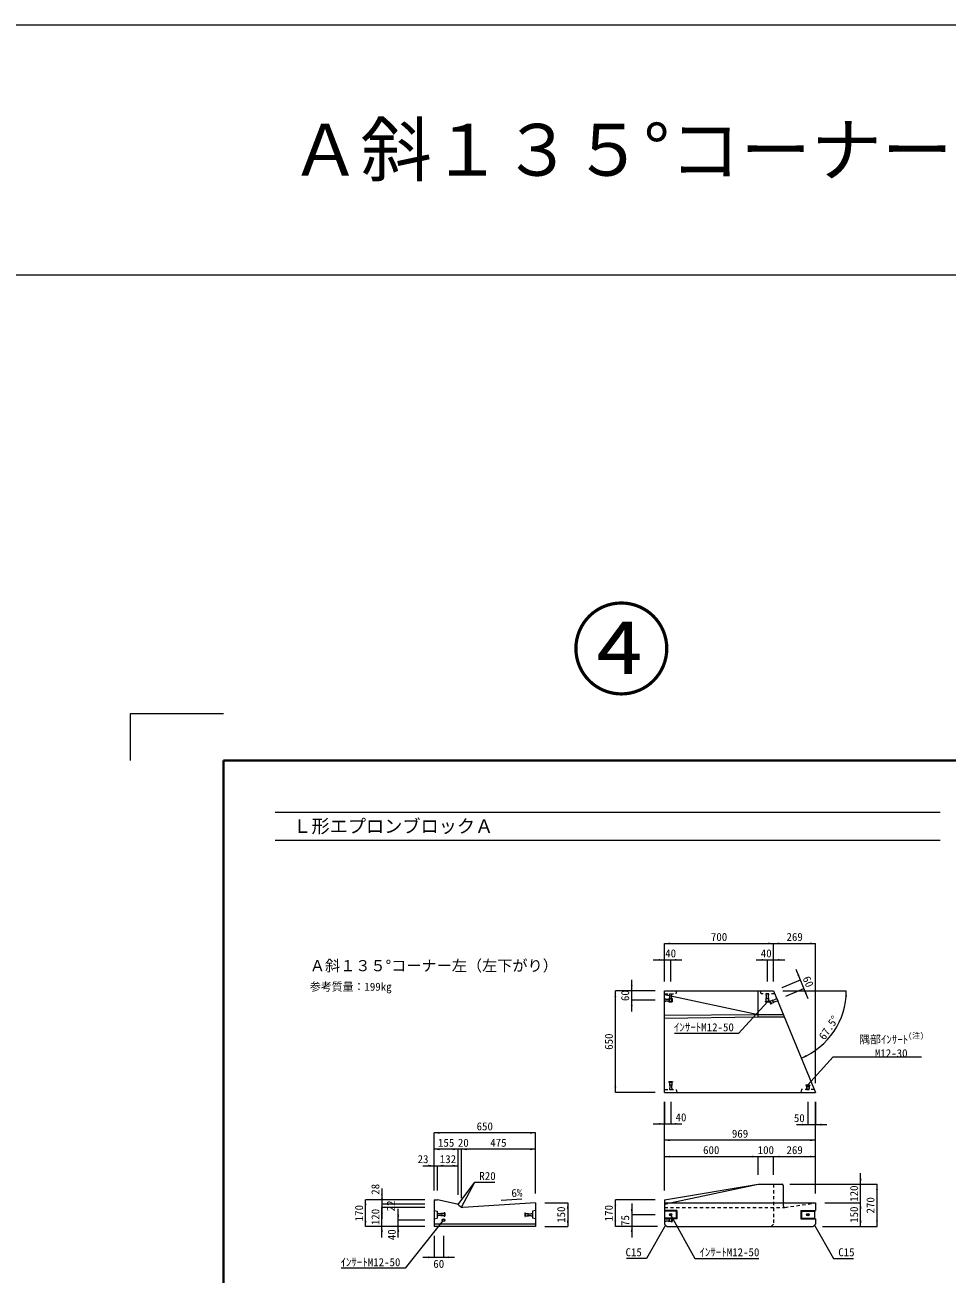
# Model space of a CAD drawing. Units: millimetres at full size. Extents: x 15766 to 83153, y 33859 to 66135.
# Drawn here: x 48801 to 54714, y 58131 to 66135 of the extents above; entities that cross this region are included whole.
import ezdxf
from ezdxf.enums import TextEntityAlignment as Align

# ---------------------------------------------------------------- set-up
doc = ezdxf.new("R2010")
doc.units = ezdxf.units.MM
doc.header["$LTSCALE"] = 28
doc.linetypes.add('USER2', pattern=[1.35, 0.75, -0.6])
for name, color, linetype, lineweight in [('0_2', 1, 'Continuous', 13), ('Defpoints_3', 7, 'Continuous', 13), ('インサート', 3, 'USER2', 5), ('図枠', 7, 'Continuous', 5), ('寸法線', 7, 'Continuous', 13), ('引出線', 4, 'Continuous', 13), ('文字', 7, 'Continuous', 13), ('本体', 2, 'Continuous', 13), ('補助線', 8, 'Continuous', 13)]:
    doc.layers.add(name, color=color, linetype=linetype, lineweight=lineweight)
doc.styles.add('ＭＳ ゴシック', font='')
doc.styles.get('ＭＳ ゴシック').set_extended_font_data('MS Gothic')

# ---------------------------------------------------------------- blocks, each defined once
blk = doc.blocks.new('filled_arrow')
at = {"color": 0, "linetype": 'Continuous', "lineweight": -2}
blk.add_solid([(7.5, 1.25), (0, 0), (7.5, -1.25)], dxfattribs=at)

msp = doc.modelspace()

# ---------------------------------------------------------------- hatches: boundary and pattern name
at = {"layer": '引出線'}
msp.add_hatch(color=256, dxfattribs=at).paths.add_polyline_path([(51579.04, 58577.17), (51579.92, 58578.02), (51579.59, 58578.26)])

# ---------------------------------------------------------------- linework, layer by layer
at = {"layer": '0_2'}
for p, q in [((15766.3, 66135.04), (83153.02, 66135.04)), ((15766.3, 64534.68), (83153.02, 64534.68))]:
    msp.add_line(p, q, dxfattribs=at)
at = {"layer": 'Defpoints_3'}
for p, q in [((49475.22, 61720.73), (49475.22, 61420.73)), ((50075.22, 61720.73), (49475.22, 61720.73))]:
    msp.add_line(p, q, dxfattribs=at)
at = {"layer": 'インサート'}
for p, q in [((52947.74, 59893.06), (52901.74, 59893.06)), ((52901.74, 59893.06), (52901.74, 59876.56)), ((52931.74, 59890.81), (52901.74, 59890.81)), ((52931.74, 59878.81), (52901.74, 59878.81)), ((52947.74, 59876.56), (52901.74, 59876.56)), ((52929.74, 59875.81), (52929.74, 59879.81)), ((52929.74, 59879.81), (52953.74, 59879.81)), ((52929.74, 59875.81), (52953.74, 59875.81)), ((52931.74, 59890.81), (52931.74, 59878.81)), ((52933.49, 59879.81), (52933.49, 59925.81)), ((52933.49, 59925.81), (52949.99, 59925.81)), ((52935.74, 59895.81), (52935.74, 59925.81)), ((52935.74, 59895.81), (52947.74, 59895.81)), ((52947.74, 59895.81), (52947.74, 59925.81)), ((52951.74, 59896.81), (52947.74, 59896.81)), ((52947.74, 59896.81), (52947.74, 59872.81)), ((52951.74, 59872.81), (52947.74, 59872.81)), ((52949.99, 59879.81), (52949.99, 59925.81)), ((52951.74, 59896.81), (52951.74, 59872.81)), ((52953.74, 59875.81), (52953.74, 59879.81)), ((53549.74, 59875.81), (53549.74, 59879.81)), ((53549.74, 59879.81), (53573.74, 59879.81)), ((53549.74, 59875.81), (53573.74, 59875.81)), ((53553.49, 59879.81), (53553.49, 59925.81)), ((53553.49, 59925.81), (53569.99, 59925.81)), ((53555.74, 59895.81), (53555.74, 59925.81)), ((53555.74, 59895.81), (53567.74, 59895.81)), ((53567.74, 59895.81), (53567.74, 59925.81)), ((53569.99, 59879.81), (53569.99, 59925.81)), ((53573.74, 59875.81), (53573.74, 59879.81)), ((53573.91, 59881.33), (53577.61, 59882.86)), ((53573.91, 59881.33), (53583.09, 59859.16)), ((53577.61, 59882.86), (53586.79, 59860.69)), ((53579.04, 59879.39), (53621.54, 59897)), ((53585.36, 59864.15), (53627.85, 59881.75)), ((53594.68, 59883.44), (53622.4, 59894.92)), ((53594.68, 59883.44), (53599.28, 59872.35)), ((53599.28, 59872.35), (53626.99, 59883.83)), ((53621.54, 59897), (53627.85, 59881.75)), ((53583.09, 59859.16), (53586.79, 59860.69)), ((52929.74, 59363.81), (52929.74, 59359.81)), ((52929.74, 59363.81), (52953.74, 59363.81)), ((52929.74, 59359.81), (52953.74, 59359.81)), ((52933.49, 59359.81), (52933.49, 59313.81)), ((52933.49, 59313.81), (52949.99, 59313.81)), ((52935.74, 59343.81), (52935.74, 59313.81)), ((52935.74, 59343.81), (52947.74, 59343.81)), ((52947.74, 59343.81), (52947.74, 59313.81)), ((52949.99, 59359.81), (52949.99, 59313.81)), ((52953.74, 59363.81), (52953.74, 59359.81)), ((53808.97, 59343.81), (53808.97, 59339.81)), ((53808.97, 59343.81), (53832.97, 59343.81)), ((53808.97, 59339.81), (53832.97, 59339.81)), ((53812.72, 59339.81), (53812.72, 59313.81)), ((53812.72, 59313.81), (53829.22, 59313.81)), ((53814.97, 59333.81), (53814.97, 59313.81)), ((53814.97, 59333.81), (53826.97, 59333.81)), ((53826.97, 59333.81), (53826.97, 59313.81)), ((53829.22, 59339.81), (53829.22, 59313.81)), ((53832.97, 59343.81), (53832.97, 59339.81)), ((51489.52, 58519.27), (51443.52, 58519.27)), ((51443.52, 58519.27), (51443.52, 58502.77)), ((51473.52, 58517.02), (51443.52, 58517.02)), ((51473.52, 58517.02), (51473.52, 58505.02)), ((51493.52, 58523.02), (51489.52, 58523.02)), ((51489.52, 58523.02), (51489.52, 58499.02)), ((51493.52, 58523.02), (51493.52, 58499.02)), ((52005.52, 58523.02), (52009.52, 58523.02)), ((52005.52, 58523.02), (52005.52, 58499.02)), ((52009.52, 58523.02), (52009.52, 58499.02)), ((52009.52, 58519.27), (52055.52, 58519.27)), ((52025.52, 58517.02), (52055.52, 58517.02)), ((52025.52, 58517.02), (52025.52, 58505.02)), ((52055.52, 58519.27), (52055.52, 58502.77)), ((51473.52, 58505.02), (51443.52, 58505.02)), ((51489.52, 58502.77), (51443.52, 58502.77)), ((51493.52, 58499.02), (51489.52, 58499.02)), ((52005.52, 58499.02), (52009.52, 58499.02)), ((52009.52, 58502.77), (52055.52, 58502.77)), ((52025.52, 58505.02), (52055.52, 58505.02)), ((52947.74, 58484.27), (52901.74, 58484.27)), ((52901.74, 58484.27), (52901.74, 58467.77)), ((52931.74, 58482.02), (52901.74, 58482.02)), ((52931.74, 58470.02), (52901.74, 58470.02)), ((52947.74, 58467.77), (52901.74, 58467.77)), ((52931.74, 58482.02), (52931.74, 58470.02)), ((52951.74, 58488.02), (52947.74, 58488.02)), ((52947.74, 58488.02), (52947.74, 58464.02)), ((52951.74, 58464.02), (52947.74, 58464.02)), ((52951.74, 58488.02), (52951.74, 58464.02))]:
    msp.add_line(p, q, dxfattribs=at)
at = {"layer": 'インサート', "linetype": 'Continuous'}
for centre, radius in [((52941.74, 58511.02), 8.25), ((52941.74, 58511.02), 6), ((53820.97, 58511.02), 8.25), ((53820.97, 58511.02), 6), ((51484.52, 58476.02), 8.25), ((51484.52, 58476.02), 6)]:
    msp.add_circle(centre, radius, dxfattribs=at)
at = {"layer": '図枠', "lineweight": 40}
for q in [(55475.22, 61420.73), (50075.22, 53110.73)]:
    msp.add_line((50075.22, 61420.73), q, dxfattribs=at)
at = {"layer": '図枠', "lineweight": 13}
for p, q in [((50405.22, 61090.73), (54669.75, 61090.73)), ((50405.22, 60910.73), (54669.75, 60910.73))]:
    msp.add_line(p, q, dxfattribs=at)
at = {"layer": '寸法線'}
for p, q in [((52901.74, 60248.75), (53601.74, 60248.75)), ((52901.74, 60004.81), (52901.74, 60248.75)), ((53601.74, 60004.81), (53601.74, 60248.75)), ((53601.74, 60248.75), (53870.97, 60248.75)), ((53601.74, 60004.81), (53601.74, 60248.75)), ((53870.97, 59354.81), (53870.97, 60248.75)), ((52829.74, 60143.75), (53013.74, 60143.75)), ((52901.74, 60004.81), (52901.74, 60143.75)), ((52941.74, 60004.81), (52941.74, 60143.75)), ((53489.74, 60143.75), (53673.74, 60143.75)), ((53561.74, 60004.81), (53561.74, 60143.75)), ((53601.74, 60004.81), (53601.74, 60143.75)), ((53823.48, 59893.78), (53745.41, 60082.25)), ((52691.78, 59812.81), (52691.78, 60016.81)), ((53657.17, 59967.77), (53772.96, 60015.73)), ((53680.13, 59912.34), (53795.93, 59960.3)), ((52586.78, 59294.81), (52586.78, 59944.81)), ((52841.74, 59944.81), (52586.78, 59944.81)), ((52841.74, 59944.81), (52691.78, 59944.81)), ((52841.74, 59884.81), (52691.78, 59884.81)), ((53661.74, 59944.81), (54067.55, 59944.81)), ((52841.74, 59294.81), (52586.78, 59294.81)), ((52901.74, 59234.81), (52901.74, 59093.09)), ((52901.74, 58666.02), (52901.74, 59234.09)), ((52941.74, 59234.81), (52941.74, 59093.09)), ((53820.97, 59234.81), (53820.97, 59088.09)), ((53870.97, 59234.81), (53870.97, 59088.09)), ((53870.97, 58646.02), (53870.97, 59234.09)), ((52829.74, 59093.09), (53013.74, 59093.09)), ((53748.97, 59088.09), (53942.97, 59088.09)), ((52074.52, 59035.01), (51424.52, 59035.01)), ((51424.52, 58666.02), (51424.52, 59035.01)), ((52074.52, 58646.02), (52074.52, 59035.01)), ((51579.26, 58930.01), (51424.52, 58930.01)), ((51424.52, 58666.02), (51424.52, 58930.01)), ((51671.45, 58930.01), (51507.26, 58930.01)), ((51579.26, 58637.79), (51579.26, 58930.01)), ((51579.26, 58637.79), (51579.26, 58930.01)), ((52074.52, 58930.01), (51599.45, 58930.01)), ((51599.45, 58616.63), (51599.45, 58930.01)), ((51599.45, 58616.63), (51599.45, 58930.01)), ((52074.52, 58646.02), (52074.52, 58930.01)), ((53870.97, 58988.09), (52901.74, 58988.09)), ((52901.74, 58883.09), (53501.74, 58883.09)), ((52901.74, 58666.02), (52901.74, 58883.09)), ((53429.74, 58883.09), (53673.74, 58883.09)), ((53501.74, 58766.02), (53501.74, 58883.09)), ((53501.74, 58766.02), (53501.74, 58883.09)), ((53601.74, 58766.02), (53601.74, 58883.09)), ((53601.74, 58883.09), (53870.97, 58883.09)), ((53601.74, 58766.02), (53601.74, 58883.09)), ((53870.97, 58646.02), (53870.97, 58883.09)), ((51352.52, 58825.01), (51519.52, 58825.01)), ((51424.52, 58666.02), (51424.52, 58825.01)), ((51447.52, 58666.02), (51447.52, 58825.01)), ((51447.52, 58825.01), (51579.26, 58825.01)), ((51447.52, 58666.02), (51447.52, 58825.01)), ((51579.26, 58637.79), (51579.26, 58825.01)), ((54159.49, 58514.02), (54159.49, 58778.02)), ((51090.15, 58678.02), (51090.15, 58505.79)), ((53704.68, 58706.02), (54159.49, 58706.02)), ((53704.68, 58706.02), (54264.49, 58706.02)), ((54264.49, 58436.02), (54264.49, 58706.02)), ((50985.15, 58436.02), (50985.15, 58606.02)), ((51364.52, 58606.02), (50985.15, 58606.02)), ((51090.15, 58649.79), (51090.15, 58484.02)), ((51364.52, 58606.02), (51090.15, 58606.02)), ((52586.78, 58436.02), (52586.78, 58606.02)), ((52841.74, 58606.02), (52586.78, 58606.02)), ((51364.52, 58577.79), (51090.15, 58577.79)), ((51364.52, 58577.79), (51090.15, 58577.79)), ((51090.15, 58364.02), (51090.15, 58556.02)), ((51364.52, 58556.02), (51090.15, 58556.02)), ((51364.52, 58556.02), (51090.15, 58556.02)), ((51195.15, 58364.02), (51195.15, 58548.02)), ((52134.52, 58586.02), (52281.48, 58586.02)), ((52281.48, 58586.02), (52281.48, 58436.02)), ((52691.78, 58583.02), (52691.78, 58364.02)), ((52841.74, 58511.02), (52691.78, 58511.02)), ((53930.97, 58586.02), (54159.49, 58586.02)), ((53930.97, 58586.02), (54159.49, 58586.02)), ((54159.49, 58436.02), (54159.49, 58586.02)), ((51364.52, 58436.02), (50985.15, 58436.02)), ((51364.52, 58436.02), (51090.15, 58436.02)), ((51364.52, 58476.02), (51195.15, 58476.02)), ((51364.52, 58436.02), (51195.15, 58436.02)), ((52134.52, 58436.02), (52281.48, 58436.02)), ((52856.74, 58436.02), (52586.78, 58436.02)), ((52856.74, 58436.02), (52691.78, 58436.02)), ((53915.97, 58436.02), (54159.49, 58436.02)), ((53915.97, 58436.02), (54264.49, 58436.02)), ((51424.52, 58376.02), (51424.52, 58237.82)), ((51484.52, 58376.02), (51484.52, 58237.82)), ((51352.52, 58237.82), (51556.52, 58237.82))]:
    msp.add_line(p, q, dxfattribs=at)
msp.add_arc((53601.74, 59944.81), 465.81, 292.5, 0, dxfattribs=at)
at = {"layer": '引出線'}
msp.add_line((51579.04, 58577.17), (51684.84, 58719.7), dxfattribs=at)
for points in [[(53561.74, 59875.81), (53376.59, 59672.82), (52966.94, 59672.82)], [(53820.97, 59343.81), (53983.24, 59521.68), (54133.24, 59521.68), (54548.94, 59521.68)], [(51600.29, 58558.59), (51684.84, 58719.7), (51814.07, 58719.7)], [(51855.52, 58604.38), (51922.97, 58608.56), (51986.99, 58612.52)], [(51479.37, 58469.56), (51238.63, 58167.42), (50828.99, 58167.42)], [(52909.24, 58443.52), (52786.69, 58231.26), (52658.28, 58231.26)], [(52945.72, 58503.8), (53096.23, 58231.26), (53505.87, 58231.26)], [(53863.47, 58443.52), (53986.02, 58231.26), (54114.43, 58231.26)]]:
    msp.add_lwpolyline(points, dxfattribs=at)
msp.add_lwpolyline([(51579.04, 58577.17), (51579.92, 58578.02), (51579.59, 58578.26)], close=True, dxfattribs=at)
at = {"layer": '本体'}
for p, q in [((52901.74, 59294.81), (52901.74, 59944.81)), ((52901.74, 59944.81), (53601.74, 59944.81)), ((53601.74, 59944.81), (53870.97, 59294.81)), ((52901.74, 59294.81), (53870.97, 59294.81)), ((52901.74, 58606.02), (53501.74, 58706.02)), ((53501.74, 58706.02), (53655.58, 58706.02)), ((53663.87, 58697.73), (53663.87, 58586.02)), ((51424.52, 58606.02), (51424.52, 58436.02)), ((51424.52, 58606.02), (51447.52, 58606.02)), ((51573.26, 58579.07), (51447.52, 58606.02)), ((52901.74, 58606.02), (52901.74, 58451.02)), ((51583.97, 58572.85), (51593.03, 58563.36)), ((52074.52, 58586.02), (51608.73, 58557.21)), ((52074.52, 58586.02), (52074.52, 58436.02)), ((52901.74, 58586.02), (53870.97, 58586.02)), ((53863.1, 58533.52), (53870.97, 58538.52)), ((53863.1, 58533.52), (53863.1, 58488.52)), ((53870.97, 58586.02), (53870.97, 58538.52)), ((52074.52, 58436.02), (51424.52, 58436.02)), ((52901.74, 58451.02), (52916.74, 58436.02)), ((52916.74, 58436.02), (53855.97, 58436.02)), ((53870.97, 58451.02), (53855.97, 58436.02)), ((53863.1, 58488.52), (53870.97, 58483.52)), ((53870.97, 58483.52), (53870.97, 58451.02))]:
    msp.add_line(p, q, dxfattribs=at)
at = {"layer": '本体', "linetype": 'USER2', "lineweight": 9}
for p, q in [((52901.74, 59925.81), (52976.74, 59925.81)), ((52976.74, 59925.81), (52981.74, 59944.81)), ((53521.74, 59925.81), (53516.74, 59944.81)), ((53609.61, 59925.81), (53521.74, 59925.81)), ((52901.74, 59313.81), (52976.74, 59313.81)), ((52976.74, 59313.81), (52981.74, 59294.81)), ((53780.97, 59313.81), (53775.97, 59294.81)), ((53863.1, 59313.81), (53780.97, 59313.81)), ((53601.74, 58706.02), (53601.74, 58451.02)), ((52901.74, 58578.02), (52939.24, 58586.02)), ((52901.74, 58557.89), (53672.15, 58557.89)), ((53663.87, 58586.02), (53663.87, 58566.17)), ((53673.32, 58557.97), (53870.97, 58586.02)), ((53601.74, 58451.02), (53586.74, 58436.02))]:
    msp.add_line(p, q, dxfattribs=at)
at = {"layer": '本体', "lineweight": 9}
for p, q in [((52901.74, 59921.81), (53501.74, 59794.81)), ((53501.74, 59779.81), (53501.74, 59944.81)), ((52901.74, 59789.81), (53501.74, 59794.81)), ((53501.74, 59794.81), (53663.87, 59794.81)), ((52901.74, 59769.81), (53501.74, 59779.81)), ((53501.74, 59779.81), (53670.08, 59779.81)), ((52939.24, 58586.02), (53501.74, 58706.02)), ((51424.52, 58538.52), (51443.52, 58533.52)), ((51443.52, 58533.52), (51443.52, 58488.52)), ((52074.52, 58538.52), (52055.52, 58533.52)), ((52055.52, 58533.52), (52055.52, 58488.52)), ((51424.52, 58483.52), (51443.52, 58488.52)), ((52074.52, 58483.52), (52055.52, 58488.52))]:
    msp.add_line(p, q, dxfattribs=at)
at = {"layer": '本体', "lineweight": 5}
for p, q in [((52981.74, 58538.52), (52901.74, 58538.52)), ((52976.74, 58533.52), (52901.74, 58533.52)), ((52981.74, 58538.52), (52976.74, 58533.52)), ((52976.74, 58533.52), (52976.74, 58488.52)), ((52981.74, 58538.52), (52981.74, 58483.52)), ((53775.97, 58538.52), (53870.97, 58538.52)), ((53775.97, 58538.52), (53775.97, 58483.52)), ((53775.97, 58538.52), (53780.97, 58533.52)), ((53780.97, 58533.52), (53863.1, 58533.52)), ((53780.97, 58533.52), (53780.97, 58488.52)), ((52074.52, 58451.02), (51424.52, 58451.02)), ((52976.74, 58488.52), (52901.74, 58488.52)), ((52981.74, 58483.52), (52901.74, 58483.52)), ((52976.74, 58488.52), (52981.74, 58483.52)), ((53780.97, 58488.52), (53775.97, 58483.52)), ((53775.97, 58483.52), (53870.97, 58483.52)), ((53780.97, 58488.52), (53863.1, 58488.52))]:
    msp.add_line(p, q, dxfattribs=at)
at = {"layer": '本体'}
for centre, radius, start, end in [((53655.58, 58697.73), 8.28, 0, 90), ((51569.07, 58559.52), 20, 41.80792, 77.90524), ((51607.5, 58577.17), 20, 223.66772, 273.53956)]:
    msp.add_arc(centre, radius, start, end, dxfattribs=at)
at = {"layer": '本体', "linetype": 'USER2', "lineweight": 9}
msp.add_arc((53672.15, 58566.17), 8.28, 180, 278.07549, dxfattribs=at)

# ---------------------------------------------------------------- block references
at = {"layer": '寸法線', "xscale": 4.8, "yscale": 4.8}
for p in [(52901.74, 60248.75), (53601.74, 60248.75), (52941.74, 60143.75), (53601.74, 60143.75), (52941.74, 59093.09), (53870.97, 59088.09), (51424.52, 59035.01), (52901.74, 58988.09), (51424.52, 58930.01), (51599.45, 58930.01), (51599.45, 58930.01), (52901.74, 58883.09), (53601.74, 58883.09), (53601.74, 58883.09), (51447.52, 58825.01), (51447.52, 58825.01), (51484.52, 58237.82)]:
    msp.add_blockref('filled_arrow', p, dxfattribs=at)
for p, rotation in [((53601.74, 60248.75), 180), ((53870.97, 60248.75), 180), ((52901.74, 60143.75), 180), ((53561.74, 60143.75), 180), ((53772.96, 60015.73), 112.5), ((52691.78, 59944.81), 90), ((53795.93, 59960.3), 292.5), ((52586.78, 59944.81), 270), ((52691.78, 59884.81), 270), ((54067.55, 59944.81), 267.8), ((53779.99, 59514.45), 24.7), ((52586.78, 59294.81), 90), ((52901.74, 59093.09), 180), ((53820.97, 59088.09), 180), ((52074.52, 59035.01), 180), ((53870.97, 58988.09), 180), ((51579.26, 58930.01), 180), ((51579.26, 58930.01), 180), ((52074.52, 58930.01), 180), ((53501.74, 58883.09), 180), ((53501.74, 58883.09), 180), ((53870.97, 58883.09), 180), ((51424.52, 58825.01), 180), ((51579.26, 58825.01), 180), ((54159.49, 58706.02), 90), ((54264.49, 58706.02), 270), ((50985.15, 58606.02), 270), ((51090.15, 58606.02), 90), ((51090.15, 58577.79), 90), ((51090.15, 58577.79), 90), ((52586.78, 58606.02), 270), ((51090.15, 58556.02), 270), ((51090.15, 58556.02), 270), ((51195.15, 58476.02), 90), ((52281.48, 58586.02), 270), ((52691.78, 58511.02), 90), ((54159.49, 58586.02), 270), ((54159.49, 58586.02), 270), ((50985.15, 58436.02), 90), ((51090.15, 58436.02), 270), ((51195.15, 58436.02), 270), ((52281.48, 58436.02), 90), ((52586.78, 58436.02), 90), ((52691.78, 58436.02), 270), ((54159.49, 58436.02), 90), ((54264.49, 58436.02), 90), ((51424.52, 58237.82), 180)]:
    msp.add_blockref('filled_arrow', p, dxfattribs=dict(at, rotation=rotation))
at = {"layer": '引出線'}
for p, xscale, yscale, rotation in [((53561.74, 59875.81), 0.16, 0.16, 227.6), ((53820.97, 59343.81), 0.16, 0.16, 47.6), ((51855.52, 58604.38), 0.133, 0.133, 3.5), ((51600.29, 58558.59), 0.16, 0.16, 62.3), ((51479.37, 58469.56), 0.16, 0.16, 231.5), ((52909.24, 58443.52), 0.16, 0.16, 240), ((52945.72, 58503.8), 0.16, 0.16, 298.9), ((53863.47, 58443.52), 0.16, 0.16, 300)]:
    msp.add_blockref('filled_arrow', p, dxfattribs=dict(at, xscale=xscale, yscale=yscale, rotation=rotation))

# ---------------------------------------------------------------- texts
at = {"layer": '図枠', "style": 'ＭＳ ゴシック'}
msp.add_text('\u3000Ｌ形エプロンブロックＡ', height=85.45, dxfattribs=at).set_placement((50405.22, 61000.73), align=Align.MIDDLE_LEFT)
at = {"layer": '寸法線', "style": 'ＭＳ ゴシック'}
for s, p in [('700', (53251.74, 60290.75)), ('269', (53736.35, 60290.75)), ('40', (52941.36, 60185.75)), ('40', (53554.21, 60185.75)), ('40', (53007.69, 59135.09)), ('50', (53766.24, 59130.09)), ('650', (51749.52, 59077.01)), ('155', (51501.89, 58972.01)), ('20', (51611.95, 58972.01)), ('475', (51836.98, 58972.01)), ('969', (53386.35, 59030.09)), ('600', (53201.74, 58925.09)), ('100', (53551.74, 58925.09)), ('269', (53736.35, 58925.09)), ('23', (51353.86, 58867.01)), ('132', (51513.39, 58867.01)), ('60', (51454.52, 58195.82))]:
    msp.add_text(s, height=51.27, dxfattribs=at).set_placement(p, align=Align.MIDDLE_CENTER)
for s, rotation, p in [('60', 292.5, (53823.25, 60004.09)), ('60', 90, (52649.78, 59914.81)), ('67.5°', 56.25, (53954.12, 59709.35)), ('650', 90, (52544.78, 59619.81)), ('28', 90, (51048.15, 58673.6)), ('120', 90, (54117.49, 58646.02)), ('22', 90, (51147.15, 58566.9)), ('270', 90, (54222.49, 58571.02)), ('170', 90, (50943.15, 58521.02)), ('120', 90, (51048.15, 58496.02)), ('150', 90, (52239.48, 58511.02)), ('170', 90, (52544.78, 58521.02)), ('150', 90, (54117.49, 58511.02)), ('75', 90, (52649.78, 58473.52)), ('40', 90, (51153.15, 58382.54))]:
    msp.add_text(s, height=51.27, rotation=rotation, dxfattribs=at).set_placement(p, align=Align.MIDDLE_CENTER)
at = {"layer": '引出線', "style": 'ＭＳ ゴシック'}
for s, p in [('ｲﾝｻｰﾄM12-50', (53346.59, 59737.62)), ('C15', (52756.69, 58296.06)), ('ｲﾝｻｰﾄM12-50', (51208.63, 58232.22))]:
    msp.add_text(s, height=51.27, dxfattribs=at).set_placement(p, align=Align.TOP_RIGHT)
for s, height, p in [('隅部ｲﾝｻｰﾄ', 51.27, (54149.8, 59592.48)), ('(注)', 35.89, (54464.48, 59630.28)), ('M12-30', 51.27, (54251.2, 59504.73))]:
    msp.add_text(s, height=height, dxfattribs=at).set_placement(p, align=Align.BOTTOM_LEFT)
for s, p in [('R20', (51714.84, 58784.5)), ('ｲﾝｻｰﾄM12-50', (53126.23, 58296.06)), ('C15', (54016.02, 58296.06))]:
    msp.add_text(s, height=51.27, dxfattribs=at).set_placement(p, align=Align.TOP_LEFT)
msp.add_text('6%', height=51.27, rotation=3.54, dxfattribs=at).set_placement((51918.9, 58674.33), align=Align.TOP_LEFT)
at = {"layer": '文字', "style": 'ＭＳ ゴシック'}
msp.add_text('Ａ斜１３５°コーナー', height=332.3, dxfattribs=at).set_placement((52625.22, 65334.86), align=Align.MIDDLE_CENTER)
for s, height, p in [('Ａ斜１３５°コーナー左（左下がり）', 71.21, (50628.22, 60142.36)), ('参考質量：199kg', 51.27, (50628.22, 59997.51))]:
    msp.add_text(s, height=height, dxfattribs=at).set_placement(p, align=Align.TOP_LEFT)
at = {"layer": '補助線', "color": 1, "style": 'ＭＳ ゴシック'}
msp.add_text('④', height=474.7, dxfattribs=at).set_placement((52625.22, 62368.23), align=Align.TOP_CENTER)

doc.saveas('drawing.dxf')
